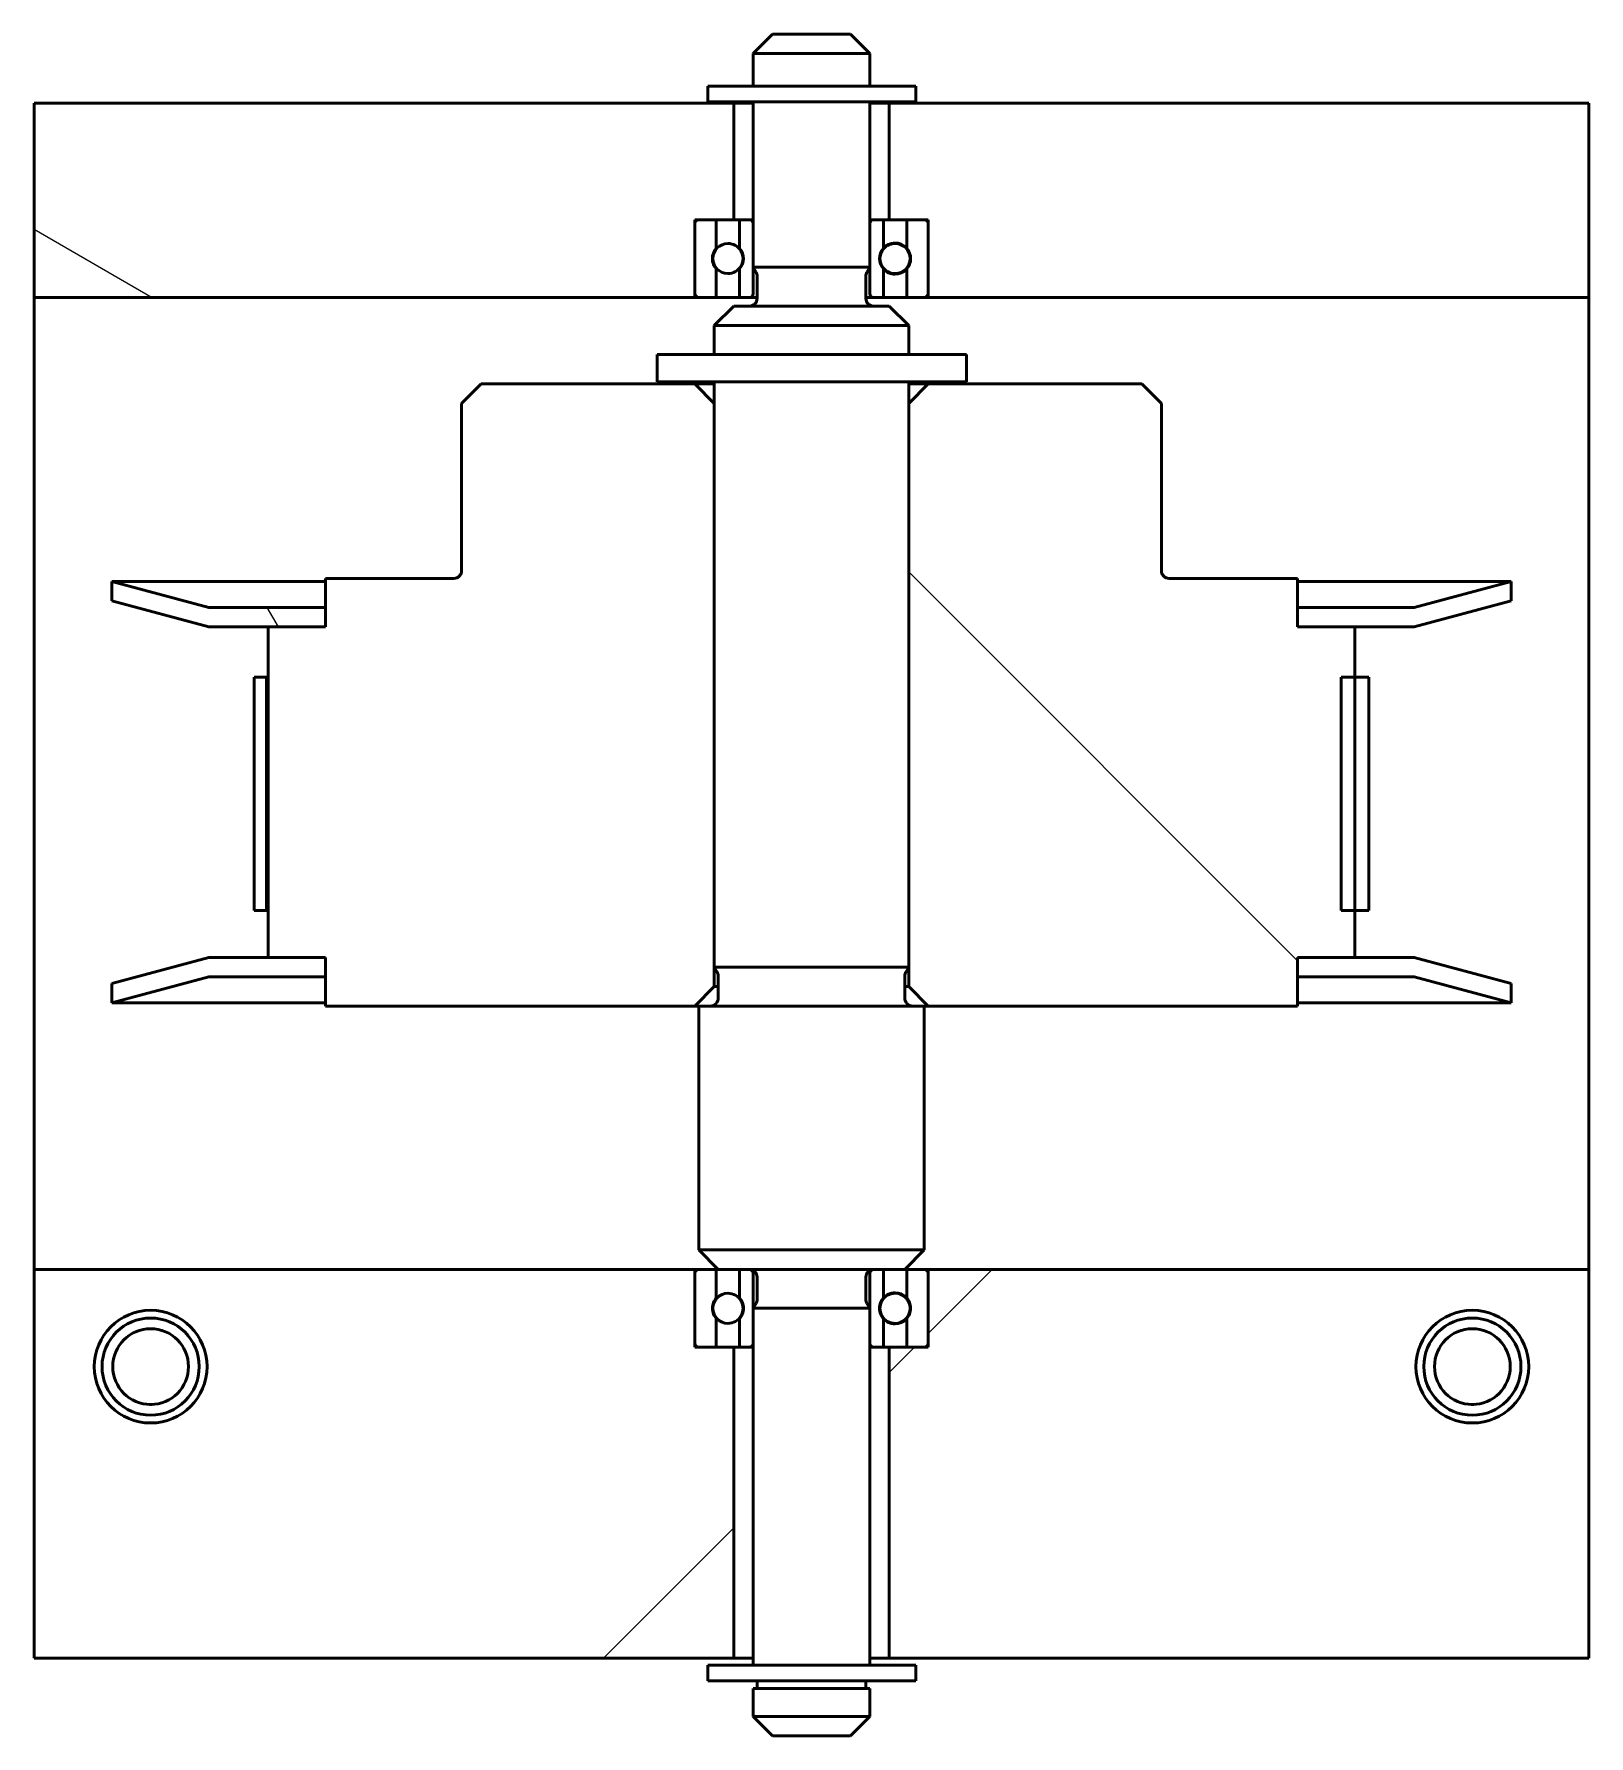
# Model space of a CAD drawing. Header units: millimetres. Extents: x 0 to 4620, y 0 to 3267.
# Drawn here: x 3054.44 to 3094.44, y 1585.35 to 1629.13 of the extents above; entities that cross this region are included whole.
import ezdxf

# ---------------------------------------------------------------- set-up
doc = ezdxf.new("R2010")
doc.units = ezdxf.units.MM
doc.header["$LTSCALE"] = 11
for name, color, linetype, lineweight in [('Kreskowanie (ISO)', 7, 'Continuous', 18), ('Widoczne (ISO)', 7, 'Continuous', 50), ('Widoczne wąskie (ISO)', 7, 'Continuous', 35)]:
    doc.layers.add(name, color=color, linetype=linetype, lineweight=lineweight)
pattern_1 = [(45, (0, 0), (-24.6957, 24.6957), [])]
pattern_2 = [(135.0002, (0, 0), (-24.6956, -24.6958), [])]
pattern_3 = [(60, (0, 0), (-30.24593, 17.4625), [])]
pattern_4 = [(120.0002, (0, 0), (-30.2459, -17.4626), [])]
pattern_5 = [(30, (0, 0), (-17.4625, 30.24593), [])]
pattern_6 = [(150.0002, (0, 0), (-17.46237, -30.246), [])]

msp = doc.modelspace()

# ---------------------------------------------------------------- hatches: boundary and pattern name
at = {"layer": 'Kreskowanie (ISO)'}
h = msp.add_hatch(dxfattribs=at)
h.set_pattern_fill('ANSI31', color=256, scale=279.4, angle=105.0002, style=0)
h.set_pattern_definition(pattern_6)
h.paths.add_polyline_path([(3071.444, 1622.35), (3071.444, 1622.45), (3071.444, 1624.25), (3071.444, 1624.35), (3071.544, 1624.35), (3071.994, 1624.35), (3072.444, 1624.35), (3072.444, 1627.35), (3054.444, 1627.35), (3054.444, 1622.35)])
h = msp.add_hatch(dxfattribs=at)
h.set_pattern_fill('ANSI31', color=256, scale=279.4, angle=105.0002, style=0)
h.set_pattern_definition(pattern_6)
h.paths.add_polyline_path([(3077.444, 1624.35), (3077.444, 1624.25), (3077.444, 1622.45), (3077.444, 1622.35), (3094.444, 1622.35), (3094.444, 1627.35), (3076.444, 1627.35), (3076.444, 1624.35), (3076.894, 1624.35), (3077.344, 1624.35)])
h = msp.add_hatch(dxfattribs=at)
h.set_pattern_fill('ANSI31', color=256, scale=279.4, angle=15, style=0)
h.set_pattern_definition(pattern_3)
edge = h.paths.add_edge_path()
edge.add_line((3071.994, 1622.35), (3071.994, 1623.085))
edge.add_ellipse((3072.294, 1623.35), major_axis=(-0.3, -0.265), ratio=1, start_angle=318.5904, end_angle=360, ccw=False)
edge.add_ellipse((3072.294, 1623.35), major_axis=(0, 0.4), ratio=1, start_angle=48.5904, end_angle=90, ccw=False)
edge.add_line((3071.994, 1623.615), (3071.994, 1624.35))
edge.add_line((3071.994, 1624.35), (3071.544, 1624.35))
edge.add_ellipse((3071.544, 1624.25), major_axis=(0, 0.1), ratio=1, start_angle=0, end_angle=90)
edge.add_line((3071.444, 1624.25), (3071.444, 1622.45))
edge.add_ellipse((3071.544, 1622.45), major_axis=(-0.1, 0), ratio=1, start_angle=0, end_angle=90)
edge.add_line((3071.544, 1622.35), (3071.994, 1622.35))
h = msp.add_hatch(dxfattribs=at)
h.set_pattern_fill('ANSI31', color=256, scale=279.4, angle=75.0002, style=0)
h.set_pattern_definition(pattern_4)
edge = h.paths.add_edge_path()
edge.add_ellipse((3072.844, 1622.45), major_axis=(0, -0.1), ratio=1, start_angle=0, end_angle=90)
edge.add_line((3072.944, 1622.45), (3072.944, 1624.25))
edge.add_ellipse((3072.844, 1624.25), major_axis=(0, 0.1), ratio=1, start_angle=270, end_angle=360)
edge.add_line((3072.844, 1624.35), (3072.594, 1624.35))
edge.add_line((3072.594, 1624.35), (3072.594, 1623.615))
edge.add_ellipse((3072.294, 1623.35), major_axis=(0.3, 0.265), ratio=1, start_angle=318.5904, end_angle=360, ccw=False)
edge.add_ellipse((3072.294, 1623.35), major_axis=(0, -0.4), ratio=1, start_angle=48.5904, end_angle=90, ccw=False)
edge.add_line((3072.594, 1623.085), (3072.594, 1622.35))
edge.add_line((3072.594, 1622.35), (3072.844, 1622.35))
h = msp.add_hatch(dxfattribs=at)
h.set_pattern_fill('ANSI31', color=256, scale=279.4, angle=75.0002, style=0)
h.set_pattern_definition(pattern_4)
edge = h.paths.add_edge_path()
edge.add_ellipse((3076.594, 1623.35), major_axis=(0, 0.4), ratio=1, start_angle=48.5904, end_angle=90)
edge.add_ellipse((3076.594, 1623.35), major_axis=(-0.3, -0.265), ratio=1, start_angle=318.5904, end_angle=360)
edge.add_line((3076.294, 1623.085), (3076.294, 1622.35))
edge.add_line((3076.294, 1622.35), (3076.044, 1622.35))
edge.add_ellipse((3076.044, 1622.45), major_axis=(-0.1, 0), ratio=1, start_angle=0, end_angle=90, ccw=False)
edge.add_line((3075.944, 1622.45), (3075.944, 1624.25))
edge.add_ellipse((3076.044, 1624.25), major_axis=(-0.1, 0), ratio=1, start_angle=270, end_angle=360, ccw=False)
edge.add_line((3076.044, 1624.35), (3076.294, 1624.35))
edge.add_line((3076.294, 1624.35), (3076.294, 1623.615))
h = msp.add_hatch(dxfattribs=at)
h.set_pattern_fill('ANSI31', color=256, scale=279.4, angle=15, style=0)
h.set_pattern_definition(pattern_3)
edge = h.paths.add_edge_path()
edge.add_line((3077.444, 1622.45), (3077.444, 1624.25))
edge.add_ellipse((3077.344, 1624.25), major_axis=(0.1, 0), ratio=1, start_angle=0, end_angle=90)
edge.add_line((3077.344, 1624.35), (3076.894, 1624.35))
edge.add_line((3076.894, 1624.35), (3076.894, 1623.615))
edge.add_ellipse((3076.594, 1623.35), major_axis=(0.265, -0.3), ratio=1, start_angle=48.5904, end_angle=90, ccw=False)
edge.add_ellipse((3076.594, 1623.35), major_axis=(0.4, 0), ratio=1, start_angle=318.5904, end_angle=360, ccw=False)
edge.add_line((3076.894, 1623.085), (3076.894, 1622.35))
edge.add_line((3076.894, 1622.35), (3077.344, 1622.35))
edge.add_ellipse((3077.344, 1622.45), major_axis=(0, -0.1), ratio=1, start_angle=0, end_angle=90)
h = msp.add_hatch(dxfattribs=at)
h.set_pattern_fill('ANSI31', color=256, scale=279.4, angle=-15, style=0)
h.set_pattern_definition(pattern_5)
edge = h.paths.add_edge_path()
edge.add_ellipse((3072.296, 1623.35), major_axis=(-0.387, -0.005), ratio=1, start_angle=270, end_angle=448.6257)
edge.add_ellipse((3072.296, 1623.35), major_axis=(0.387, -0.005), ratio=1, start_angle=270, end_angle=451.3743)
h = msp.add_hatch(dxfattribs=at)
h.set_pattern_fill('ANSI31', color=256, scale=279.4, angle=-15, style=0)
h.set_pattern_definition(pattern_5)
edge = h.paths.add_edge_path()
edge.add_ellipse((3076.592, 1623.35), major_axis=(0.387, 0.005), ratio=1, start_angle=270, end_angle=448.6257)
edge.add_ellipse((3076.592, 1623.35), major_axis=(-0.387, 0.005), ratio=1, start_angle=270, end_angle=451.3743)
h = msp.add_hatch(dxfattribs=at)
h.set_pattern_fill('ANSI31', color=256, scale=279.4, angle=90.0002, style=0)
h.set_pattern_definition(pattern_2)
edge = h.paths.add_edge_path()
edge.add_line((3061.944, 1604.125), (3071.444, 1604.125))
edge.add_line((3071.444, 1604.125), (3071.944, 1604.625))
edge.add_line((3071.944, 1604.625), (3071.944, 1619.625))
edge.add_line((3071.944, 1619.625), (3071.444, 1620.125))
edge.add_line((3071.444, 1620.125), (3065.944, 1620.125))
edge.add_line((3065.944, 1620.125), (3065.444, 1619.625))
edge.add_line((3065.444, 1619.625), (3065.444, 1615.325))
edge.add_spline(control_points=[(3065.444, 1615.325), (3065.444, 1615.3), (3065.438, 1615.271), (3065.419, 1615.226), (3065.403, 1615.201), (3065.368, 1615.166), (3065.343, 1615.15), (3065.298, 1615.131), (3065.269, 1615.125), (3065.244, 1615.125)], knot_values=[0.059239, 0.059239, 0.059239, 0.059239, 0.066643, 0.066643, 0.074048, 0.074048, 0.081453, 0.081453, 0.088858, 0.088858, 0.088858, 0.088858], degree=3, periodic=0)
edge.add_line((3065.244, 1615.125), (3061.944, 1615.125))
edge.add_line((3061.944, 1615.125), (3061.944, 1614.375))
edge.add_line((3061.944, 1614.375), (3061.944, 1613.875))
edge.add_line((3061.944, 1613.875), (3060.469, 1613.875))
edge.add_line((3060.469, 1613.875), (3060.469, 1605.375))
edge.add_line((3060.469, 1605.375), (3061.944, 1605.375))
edge.add_line((3061.944, 1605.375), (3061.944, 1604.875))
edge.add_line((3061.944, 1604.875), (3061.944, 1604.125))
h = msp.add_hatch(dxfattribs=at)
h.set_pattern_fill('ANSI31', color=256, scale=279.4, angle=90.0002, style=0)
h.set_pattern_definition(pattern_2)
edge = h.paths.add_edge_path()
edge.add_line((3077.444, 1604.125), (3086.944, 1604.125))
edge.add_line((3086.944, 1604.125), (3086.944, 1604.875))
edge.add_line((3086.944, 1604.875), (3086.944, 1605.375))
edge.add_line((3086.944, 1605.375), (3088.419, 1605.375))
edge.add_line((3088.419, 1605.375), (3088.419, 1613.875))
edge.add_line((3088.419, 1613.875), (3086.944, 1613.875))
edge.add_line((3086.944, 1613.875), (3086.944, 1614.375))
edge.add_line((3086.944, 1614.375), (3086.944, 1615.125))
edge.add_line((3086.944, 1615.125), (3083.644, 1615.125))
edge.add_spline(control_points=[(3083.644, 1615.125), (3083.619, 1615.125), (3083.59, 1615.131), (3083.545, 1615.15), (3083.52, 1615.166), (3083.485, 1615.201), (3083.469, 1615.226), (3083.45, 1615.271), (3083.444, 1615.3), (3083.444, 1615.325)], knot_values=[0.029619, 0.029619, 0.029619, 0.029619, 0.037024, 0.037024, 0.044429, 0.044429, 0.051834, 0.051834, 0.059239, 0.059239, 0.059239, 0.059239], degree=3, periodic=0)
edge.add_line((3083.444, 1615.325), (3083.444, 1619.625))
edge.add_line((3083.444, 1619.625), (3082.944, 1620.125))
edge.add_line((3082.944, 1620.125), (3077.444, 1620.125))
edge.add_line((3077.444, 1620.125), (3076.944, 1619.625))
edge.add_line((3076.944, 1619.625), (3076.944, 1604.625))
edge.add_line((3076.944, 1604.625), (3077.444, 1604.125))
h = msp.add_hatch(dxfattribs=at)
h.set_pattern_fill('ANSI31', color=256, scale=279.4, angle=75.0002, style=0)
h.set_pattern_definition(pattern_4)
h.paths.add_polyline_path([(3061.944, 1614.375), (3058.944, 1614.375), (3056.444, 1615.045), (3056.444, 1614.545), (3058.944, 1613.875), (3060.469, 1613.875), (3061.944, 1613.875)])
h = msp.add_hatch(dxfattribs=at)
h.set_pattern_fill('ANSI31', color=256, scale=279.4, angle=75.0002, style=0)
h.set_pattern_definition(pattern_4)
h.paths.add_polyline_path([(3089.944, 1614.375), (3086.944, 1614.375), (3086.944, 1613.875), (3088.419, 1613.875), (3089.944, 1613.875), (3092.444, 1614.545), (3092.444, 1615.045)])
h = msp.add_hatch(dxfattribs=at)
h.set_pattern_fill('ANSI31', color=256, scale=279.4, angle=-15, style=0)
h.set_pattern_definition(pattern_5)
h.paths.add_polyline_path([(3060.11, 1612.584), (3060.11, 1606.584), (3060.424, 1606.584), (3060.424, 1612.584)])
h = msp.add_hatch(dxfattribs=at)
h.set_pattern_fill('ANSI31', color=256, scale=279.4, angle=-15, style=0)
h.set_pattern_definition(pattern_5)
h.paths.add_polyline_path([(3088.069, 1612.584), (3088.069, 1606.584), (3088.418, 1606.584), (3088.418, 1612.584)])
h = msp.add_hatch(dxfattribs=at)
h.set_pattern_fill('ANSI31', color=256, scale=279.4, angle=-15, style=0)
h.set_pattern_definition(pattern_5)
h.paths.add_polyline_path([(3088.42, 1612.584), (3088.42, 1606.584), (3088.778, 1606.584), (3088.778, 1612.584)])
h = msp.add_hatch(dxfattribs=at)
h.set_pattern_fill('ANSI31', color=256, scale=279.4, angle=15, style=0)
h.set_pattern_definition(pattern_3)
h.paths.add_polyline_path([(3058.944, 1604.875), (3061.944, 1604.875), (3061.944, 1605.375), (3060.469, 1605.375), (3058.944, 1605.375), (3056.444, 1604.705), (3056.444, 1604.205)])
h = msp.add_hatch(dxfattribs=at)
h.set_pattern_fill('ANSI31', color=256, scale=279.4, angle=15, style=0)
h.set_pattern_definition(pattern_3)
h.paths.add_polyline_path([(3086.944, 1604.875), (3089.944, 1604.875), (3092.444, 1604.205), (3092.444, 1604.705), (3089.944, 1605.375), (3088.419, 1605.375), (3086.944, 1605.375)])
h = msp.add_hatch(dxfattribs=at)
h.set_pattern_fill('ANSI31', color=256, scale=279.4, style=0)
h.set_pattern_definition(pattern_1)
h.paths.add_polyline_path([(3054.444, 1587.35), (3072.444, 1587.35), (3072.444, 1595.35), (3071.994, 1595.35), (3071.544, 1595.35), (3071.444, 1595.35), (3071.444, 1595.45), (3071.444, 1597.25), (3071.444, 1597.35), (3054.444, 1597.35)])
edge = h.paths.add_edge_path(flags=0)
edge.add_ellipse((3057.444, 1594.85), major_axis=(0, 1.45), ratio=1, start_angle=0, end_angle=360)
h = msp.add_hatch(dxfattribs=at)
h.set_pattern_fill('ANSI31', color=256, scale=279.4, angle=105.0002, style=0)
h.set_pattern_definition(pattern_6)
edge = h.paths.add_edge_path()
edge.add_line((3071.994, 1595.35), (3071.994, 1596.085))
edge.add_spline(control_points=[(3071.994, 1596.085), (3071.965, 1596.118), (3071.94, 1596.159), (3071.906, 1596.243), (3071.894, 1596.301), (3071.894, 1596.35)], knot_values=[-0.027177, -0.027177, -0.027177, -0.027177, -0.01481, -0.01481, 0, 0, 0, 0], degree=3, periodic=0)
edge.add_spline(control_points=[(3071.894, 1596.35), (3071.894, 1596.399), (3071.906, 1596.457), (3071.94, 1596.541), (3071.965, 1596.582), (3071.994, 1596.615)], knot_values=[0, 0, 0, 0, 0.01481, 0.01481, 0.027177, 0.027177, 0.027177, 0.027177], degree=3, periodic=0)
edge.add_line((3071.994, 1596.615), (3071.994, 1597.35))
edge.add_line((3071.994, 1597.35), (3071.544, 1597.35))
edge.add_spline(control_points=[(3071.544, 1597.35), (3071.532, 1597.35), (3071.517, 1597.347), (3071.494, 1597.338), (3071.482, 1597.329), (3071.465, 1597.312), (3071.456, 1597.3), (3071.447, 1597.277), (3071.444, 1597.262), (3071.444, 1597.25)], knot_values=[-0.01481, -0.01481, -0.01481, -0.01481, -0.011107, -0.011107, -0.007405, -0.007405, -0.003702, -0.003702, 0, 0, 0, 0], degree=3, periodic=0)
edge.add_line((3071.444, 1597.25), (3071.444, 1595.45))
edge.add_spline(control_points=[(3071.444, 1595.45), (3071.444, 1595.438), (3071.447, 1595.423), (3071.456, 1595.4), (3071.465, 1595.388), (3071.482, 1595.371), (3071.494, 1595.362), (3071.517, 1595.353), (3071.532, 1595.35), (3071.544, 1595.35)], knot_values=[0, 0, 0, 0, 0.003702, 0.003702, 0.007405, 0.007405, 0.011107, 0.011107, 0.01481, 0.01481, 0.01481, 0.01481], degree=3, periodic=0)
edge.add_line((3071.544, 1595.35), (3071.994, 1595.35))
h = msp.add_hatch(dxfattribs=at)
h.set_pattern_fill('ANSI31', color=256, scale=279.4, style=0)
h.set_pattern_definition(pattern_1)
edge = h.paths.add_edge_path()
edge.add_spline(control_points=[(3072.844, 1595.35), (3072.856, 1595.35), (3072.871, 1595.353), (3072.894, 1595.362), (3072.906, 1595.371), (3072.923, 1595.388), (3072.932, 1595.4), (3072.941, 1595.423), (3072.944, 1595.438), (3072.944, 1595.45)], knot_values=[0.01481, 0.01481, 0.01481, 0.01481, 0.018512, 0.018512, 0.022214, 0.022214, 0.025917, 0.025917, 0.029619, 0.029619, 0.029619, 0.029619], degree=3, periodic=0)
edge.add_line((3072.944, 1595.45), (3072.944, 1597.25))
edge.add_spline(control_points=[(3072.944, 1597.25), (3072.944, 1597.262), (3072.941, 1597.277), (3072.932, 1597.3), (3072.923, 1597.312), (3072.906, 1597.329), (3072.894, 1597.338), (3072.871, 1597.347), (3072.856, 1597.35), (3072.844, 1597.35)], knot_values=[0.029619, 0.029619, 0.029619, 0.029619, 0.033322, 0.033322, 0.037024, 0.037024, 0.040726, 0.040726, 0.044429, 0.044429, 0.044429, 0.044429], degree=3, periodic=0)
edge.add_line((3072.844, 1597.35), (3072.594, 1597.35))
edge.add_line((3072.594, 1597.35), (3072.594, 1596.615))
edge.add_spline(control_points=[(3072.594, 1596.615), (3072.623, 1596.582), (3072.648, 1596.541), (3072.682, 1596.457), (3072.694, 1596.399), (3072.694, 1596.35)], knot_values=[0.0913, 0.0913, 0.0913, 0.0913, 0.103667, 0.103667, 0.118477, 0.118477, 0.118477, 0.118477], degree=3, periodic=0)
edge.add_spline(control_points=[(3072.694, 1596.35), (3072.694, 1596.301), (3072.682, 1596.243), (3072.648, 1596.159), (3072.623, 1596.118), (3072.594, 1596.085)], knot_values=[0.118477, 0.118477, 0.118477, 0.118477, 0.133287, 0.133287, 0.145654, 0.145654, 0.145654, 0.145654], degree=3, periodic=0)
edge.add_line((3072.594, 1596.085), (3072.594, 1595.35))
edge.add_line((3072.594, 1595.35), (3072.844, 1595.35))
h = msp.add_hatch(dxfattribs=at)
h.set_pattern_fill('ANSI31', color=256, scale=279.4, style=0)
h.set_pattern_definition(pattern_1)
edge = h.paths.add_edge_path()
edge.add_spline(control_points=[(3076.194, 1596.35), (3076.194, 1596.399), (3076.206, 1596.457), (3076.24, 1596.541), (3076.265, 1596.582), (3076.294, 1596.615)], knot_values=[0.118477, 0.118477, 0.118477, 0.118477, 0.133287, 0.133287, 0.145654, 0.145654, 0.145654, 0.145654], degree=3, periodic=0)
edge.add_line((3076.294, 1596.615), (3076.294, 1597.35))
edge.add_line((3076.294, 1597.35), (3076.044, 1597.35))
edge.add_spline(control_points=[(3076.044, 1597.35), (3076.032, 1597.35), (3076.017, 1597.347), (3075.994, 1597.338), (3075.982, 1597.329), (3075.965, 1597.312), (3075.956, 1597.3), (3075.947, 1597.277), (3075.944, 1597.262), (3075.944, 1597.25)], knot_values=[0.01481, 0.01481, 0.01481, 0.01481, 0.018512, 0.018512, 0.022214, 0.022214, 0.025917, 0.025917, 0.029619, 0.029619, 0.029619, 0.029619], degree=3, periodic=0)
edge.add_line((3075.944, 1597.25), (3075.944, 1595.45))
edge.add_spline(control_points=[(3075.944, 1595.45), (3075.944, 1595.438), (3075.947, 1595.423), (3075.956, 1595.4), (3075.965, 1595.388), (3075.982, 1595.371), (3075.994, 1595.362), (3076.017, 1595.353), (3076.032, 1595.35), (3076.044, 1595.35)], knot_values=[0.029619, 0.029619, 0.029619, 0.029619, 0.033322, 0.033322, 0.037024, 0.037024, 0.040726, 0.040726, 0.044429, 0.044429, 0.044429, 0.044429], degree=3, periodic=0)
edge.add_line((3076.044, 1595.35), (3076.294, 1595.35))
edge.add_line((3076.294, 1595.35), (3076.294, 1596.085))
edge.add_spline(control_points=[(3076.294, 1596.085), (3076.265, 1596.118), (3076.24, 1596.159), (3076.206, 1596.243), (3076.194, 1596.301), (3076.194, 1596.35)], knot_values=[0.0913, 0.0913, 0.0913, 0.0913, 0.103667, 0.103667, 0.118477, 0.118477, 0.118477, 0.118477], degree=3, periodic=0)
h = msp.add_hatch(dxfattribs=at)
h.set_pattern_fill('ANSI31', color=256, scale=279.4, style=0)
h.set_pattern_definition(pattern_1)
h.paths.add_polyline_path([(3076.444, 1587.35), (3094.444, 1587.35), (3094.444, 1597.35), (3077.444, 1597.35), (3077.444, 1597.25), (3077.444, 1595.45), (3077.444, 1595.35), (3077.344, 1595.35), (3076.894, 1595.35), (3076.444, 1595.35)])
edge = h.paths.add_edge_path(flags=0)
edge.add_ellipse((3091.444, 1594.85), major_axis=(0, 1.45), ratio=1, start_angle=0, end_angle=360)
h = msp.add_hatch(dxfattribs=at)
h.set_pattern_fill('ANSI31', color=256, scale=279.4, angle=105.0002, style=0)
h.set_pattern_definition(pattern_6)
edge = h.paths.add_edge_path()
edge.add_line((3077.444, 1595.45), (3077.444, 1597.25))
edge.add_spline(control_points=[(3077.444, 1597.25), (3077.444, 1597.262), (3077.441, 1597.277), (3077.432, 1597.3), (3077.423, 1597.312), (3077.406, 1597.329), (3077.394, 1597.338), (3077.371, 1597.347), (3077.356, 1597.35), (3077.344, 1597.35)], knot_values=[0, 0, 0, 0, 0.003702, 0.003702, 0.007405, 0.007405, 0.011107, 0.011107, 0.01481, 0.01481, 0.01481, 0.01481], degree=3, periodic=0)
edge.add_line((3077.344, 1597.35), (3076.894, 1597.35))
edge.add_line((3076.894, 1597.35), (3076.894, 1596.615))
edge.add_spline(control_points=[(3076.894, 1596.615), (3076.923, 1596.582), (3076.948, 1596.541), (3076.982, 1596.457), (3076.994, 1596.399), (3076.994, 1596.35)], knot_values=[-0.027177, -0.027177, -0.027177, -0.027177, -0.01481, -0.01481, 0, 0, 0, 0], degree=3, periodic=0)
edge.add_spline(control_points=[(3076.994, 1596.35), (3076.994, 1596.301), (3076.982, 1596.243), (3076.948, 1596.159), (3076.923, 1596.118), (3076.894, 1596.085)], knot_values=[0, 0, 0, 0, 0.01481, 0.01481, 0.027177, 0.027177, 0.027177, 0.027177], degree=3, periodic=0)
edge.add_line((3076.894, 1596.085), (3076.894, 1595.35))
edge.add_line((3076.894, 1595.35), (3077.344, 1595.35))
edge.add_spline(control_points=[(3077.344, 1595.35), (3077.356, 1595.35), (3077.371, 1595.353), (3077.394, 1595.362), (3077.406, 1595.371), (3077.423, 1595.388), (3077.432, 1595.4), (3077.441, 1595.423), (3077.444, 1595.438), (3077.444, 1595.45)], knot_values=[-0.01481, -0.01481, -0.01481, -0.01481, -0.011107, -0.011107, -0.007405, -0.007405, -0.003702, -0.003702, 0, 0, 0, 0], degree=3, periodic=0)
h = msp.add_hatch(dxfattribs=at)
h.set_pattern_fill('ANSI31', color=256, scale=279.4, angle=90.0002, style=0)
h.set_pattern_definition(pattern_2)
edge = h.paths.add_edge_path()
edge.add_ellipse((3072.296, 1596.35), major_axis=(-0.005, 0.387), ratio=1, start_angle=0, end_angle=178.5914)
edge.add_ellipse((3072.296, 1596.35), major_axis=(0.387, -0.005), ratio=1, start_angle=270, end_angle=451.4086)
h = msp.add_hatch(dxfattribs=at)
h.set_pattern_fill('ANSI31', color=256, scale=279.4, angle=90.0002, style=0)
h.set_pattern_definition(pattern_2)
edge = h.paths.add_edge_path()
edge.add_ellipse((3076.592, 1596.35), major_axis=(0.387, 0.005), ratio=1, start_angle=270, end_angle=448.5888)
edge.add_ellipse((3076.592, 1596.35), major_axis=(-0.387, 0.005), ratio=1, start_angle=270, end_angle=451.4112)

# ---------------------------------------------------------------- linework, layer by layer
at = {"layer": 'Widoczne (ISO)'}
for p, q in [((3073.444, 1629.125), (3072.944, 1628.625)), ((3073.444, 1629.125), (3075.444, 1629.125)), ((3075.444, 1629.125), (3075.944, 1628.625)), ((3075.944, 1628.625), (3072.944, 1628.625)), ((3072.944, 1628.625), (3072.944, 1627.782)), ((3075.944, 1628.625), (3075.944, 1627.782)), ((3071.775, 1627.782), (3077.125, 1627.782)), ((3071.775, 1627.382), (3071.775, 1627.782)), ((3077.125, 1627.382), (3077.125, 1627.782)), ((3072.444, 1627.35), (3054.444, 1627.35)), ((3054.444, 1627.35), (3054.444, 1622.35)), ((3077.125, 1627.382), (3071.775, 1627.382)), ((3072.444, 1624.35), (3072.444, 1627.35)), ((3072.444, 1627.35), (3072.944, 1627.35)), ((3072.944, 1627.382), (3072.944, 1623.125)), ((3075.944, 1627.382), (3075.944, 1623.125)), ((3075.944, 1627.35), (3076.444, 1627.35)), ((3094.444, 1627.35), (3076.444, 1627.35)), ((3076.444, 1627.35), (3076.444, 1624.35)), ((3094.444, 1622.35), (3094.444, 1627.35)), ((3071.444, 1622.35), (3071.444, 1624.35)), ((3071.444, 1624.35), (3072.444, 1624.35)), ((3071.444, 1624.25), (3071.444, 1622.45)), ((3071.994, 1624.35), (3071.544, 1624.35)), ((3071.994, 1623.615), (3071.994, 1624.35)), ((3072.444, 1624.35), (3072.594, 1624.35)), ((3072.844, 1624.35), (3072.594, 1624.35)), ((3072.594, 1624.35), (3072.594, 1623.615)), ((3072.944, 1624.35), (3072.844, 1624.35)), ((3072.944, 1622.45), (3072.944, 1624.25)), ((3076.044, 1624.35), (3075.944, 1624.35)), ((3075.944, 1624.25), (3075.944, 1622.45)), ((3076.294, 1624.35), (3076.044, 1624.35)), ((3076.294, 1623.615), (3076.294, 1624.35)), ((3076.294, 1624.35), (3076.444, 1624.35)), ((3076.444, 1624.35), (3077.444, 1624.35)), ((3077.344, 1624.35), (3076.894, 1624.35)), ((3076.894, 1624.35), (3076.894, 1623.615)), ((3077.444, 1624.35), (3077.444, 1622.35)), ((3077.444, 1622.45), (3077.444, 1624.25)), ((3072.013, 1623.615), (3071.994, 1623.615)), ((3076.894, 1623.615), (3076.892, 1623.615)), ((3071.994, 1622.35), (3071.994, 1623.085)), ((3072.013, 1623.085), (3071.994, 1623.085)), ((3072.594, 1623.085), (3072.594, 1622.35)), ((3075.944, 1623.125), (3072.944, 1623.125)), ((3073.017, 1622.998), (3072.944, 1623.125)), ((3073.044, 1622.898), (3073.044, 1622.325)), ((3075.844, 1622.898), (3075.844, 1622.325)), ((3075.871, 1622.998), (3075.944, 1623.125)), ((3076.294, 1622.35), (3076.294, 1623.085)), ((3076.894, 1623.085), (3076.892, 1623.085)), ((3076.894, 1623.085), (3076.894, 1622.35)), ((3054.444, 1622.35), (3071.444, 1622.35)), ((3054.444, 1622.35), (3054.444, 1597.35)), ((3071.544, 1622.35), (3071.444, 1622.35)), ((3071.544, 1622.35), (3071.994, 1622.35)), ((3072.594, 1622.35), (3071.994, 1622.35)), ((3072.594, 1622.35), (3072.844, 1622.35)), ((3073.044, 1622.35), (3072.844, 1622.35)), ((3076.044, 1622.35), (3075.844, 1622.35)), ((3076.044, 1622.35), (3076.294, 1622.35)), ((3076.891, 1622.35), (3076.294, 1622.35)), ((3076.894, 1622.35), (3076.891, 1622.35)), ((3076.894, 1622.35), (3077.344, 1622.35)), ((3077.444, 1622.35), (3077.344, 1622.35)), ((3077.444, 1622.35), (3094.444, 1622.35)), ((3094.444, 1597.35), (3094.444, 1622.35)), ((3072.444, 1622.125), (3071.944, 1621.625)), ((3072.444, 1622.125), (3076.444, 1622.125)), ((3076.444, 1622.125), (3076.944, 1621.625)), ((3076.944, 1621.625), (3071.944, 1621.625)), ((3071.944, 1621.625), (3071.944, 1620.883)), ((3076.944, 1621.625), (3076.944, 1620.883)), ((3070.478, 1620.883), (3078.428, 1620.883)), ((3070.478, 1620.183), (3070.478, 1620.883)), ((3078.428, 1620.183), (3078.428, 1620.883)), ((3065.944, 1620.125), (3065.444, 1619.625)), ((3065.944, 1620.125), (3065.444, 1619.625)), ((3071.444, 1620.125), (3065.944, 1620.125)), ((3078.428, 1620.183), (3070.478, 1620.183)), ((3071.944, 1619.625), (3071.444, 1620.125)), ((3071.944, 1620.125), (3071.444, 1620.125)), ((3071.944, 1620.183), (3071.944, 1605.125)), ((3076.944, 1620.183), (3076.944, 1605.125)), ((3077.444, 1620.125), (3076.944, 1619.625)), ((3077.444, 1620.125), (3076.944, 1620.125)), ((3082.944, 1620.125), (3077.444, 1620.125)), ((3083.444, 1619.625), (3082.944, 1620.125)), ((3082.944, 1620.125), (3083.444, 1619.625)), ((3065.444, 1619.625), (3065.444, 1615.325)), ((3065.444, 1615.325), (3065.444, 1619.625)), ((3071.944, 1604.625), (3071.944, 1619.625)), ((3076.944, 1619.625), (3076.944, 1604.625)), ((3083.444, 1615.325), (3083.444, 1619.625)), ((3083.444, 1615.325), (3083.444, 1619.625)), ((3058.944, 1614.375), (3056.444, 1615.045)), ((3056.444, 1615.045), (3056.444, 1614.545)), ((3056.444, 1615.045), (3061.944, 1615.045)), ((3056.444, 1615.045), (3056.444, 1614.545)), ((3065.244, 1615.125), (3061.944, 1615.125)), ((3061.944, 1615.125), (3061.944, 1613.875)), ((3061.944, 1614.375), (3061.944, 1615.125)), ((3086.944, 1615.125), (3083.644, 1615.125)), ((3086.944, 1613.875), (3086.944, 1615.125)), ((3086.944, 1614.375), (3086.944, 1615.125)), ((3086.944, 1615.045), (3092.444, 1615.045)), ((3092.444, 1615.045), (3089.944, 1614.375)), ((3092.444, 1614.545), (3092.444, 1615.045)), ((3092.444, 1615.045), (3092.444, 1614.545)), ((3056.444, 1614.545), (3058.944, 1613.875)), ((3058.944, 1613.875), (3056.444, 1614.545)), ((3089.944, 1613.875), (3092.444, 1614.545)), ((3089.944, 1613.875), (3092.444, 1614.545)), ((3061.944, 1614.375), (3058.944, 1614.375)), ((3061.944, 1613.875), (3061.944, 1614.375)), ((3089.944, 1614.375), (3086.944, 1614.375)), ((3086.944, 1614.375), (3086.944, 1613.875)), ((3058.944, 1613.875), (3061.944, 1613.875)), ((3061.944, 1613.875), (3060.469, 1613.875)), ((3060.469, 1613.875), (3060.469, 1605.375)), ((3060.469, 1605.375), (3060.469, 1613.875)), ((3088.419, 1613.875), (3086.944, 1613.875)), ((3086.944, 1613.875), (3089.944, 1613.875)), ((3088.419, 1605.375), (3088.419, 1613.875)), ((3088.419, 1605.375), (3088.419, 1613.875)), ((3060.11, 1612.584), (3060.11, 1606.584)), ((3060.424, 1612.584), (3060.11, 1612.584)), ((3060.424, 1606.584), (3060.424, 1612.584)), ((3060.424, 1612.584), (3060.428, 1612.584)), ((3060.428, 1612.584), (3060.469, 1612.584)), ((3060.428, 1612.584), (3060.428, 1606.584)), ((3088.069, 1612.584), (3088.069, 1606.584)), ((3088.418, 1612.584), (3088.069, 1612.584)), ((3088.418, 1606.584), (3088.418, 1612.584)), ((3088.419, 1612.584), (3088.42, 1612.584)), ((3088.42, 1612.584), (3088.42, 1606.584)), ((3088.778, 1612.584), (3088.42, 1612.584)), ((3088.778, 1606.584), (3088.778, 1612.584)), ((3088.778, 1606.584), (3088.778, 1612.584)), ((3060.11, 1606.584), (3060.424, 1606.584)), ((3060.428, 1606.584), (3060.424, 1606.584)), ((3060.469, 1606.584), (3060.428, 1606.584)), ((3088.069, 1606.584), (3088.418, 1606.584)), ((3088.42, 1606.584), (3088.419, 1606.584)), ((3088.42, 1606.584), (3088.778, 1606.584)), ((3058.944, 1605.375), (3056.444, 1604.705)), ((3058.944, 1605.375), (3056.444, 1604.705)), ((3061.944, 1605.375), (3058.944, 1605.375)), ((3060.469, 1605.375), (3061.944, 1605.375)), ((3061.944, 1605.375), (3061.944, 1604.125)), ((3061.944, 1604.875), (3061.944, 1605.375)), ((3086.944, 1604.125), (3086.944, 1605.375)), ((3086.944, 1605.375), (3088.419, 1605.375)), ((3089.944, 1605.375), (3086.944, 1605.375)), ((3086.944, 1605.375), (3086.944, 1604.875)), ((3092.444, 1604.705), (3089.944, 1605.375)), ((3089.944, 1605.375), (3092.444, 1604.705)), ((3056.444, 1604.205), (3058.944, 1604.875)), ((3058.944, 1604.875), (3061.944, 1604.875)), ((3061.944, 1604.125), (3061.944, 1604.875)), ((3076.944, 1605.125), (3071.944, 1605.125)), ((3072.017, 1604.998), (3071.944, 1605.125)), ((3072.044, 1604.898), (3072.044, 1604.325)), ((3076.844, 1604.898), (3076.844, 1604.325)), ((3076.871, 1604.998), (3076.944, 1605.125)), ((3086.944, 1604.125), (3086.944, 1604.875)), ((3086.944, 1604.875), (3089.944, 1604.875)), ((3089.944, 1604.875), (3092.444, 1604.205)), ((3056.444, 1604.705), (3056.444, 1604.205)), ((3056.444, 1604.205), (3056.444, 1604.705)), ((3071.444, 1604.125), (3071.944, 1604.625)), ((3072.044, 1604.625), (3071.944, 1604.625)), ((3076.944, 1604.625), (3076.844, 1604.625)), ((3076.944, 1604.625), (3077.444, 1604.125)), ((3092.444, 1604.205), (3092.444, 1604.705)), ((3092.444, 1604.205), (3092.444, 1604.705)), ((3061.944, 1604.205), (3056.444, 1604.205)), ((3061.944, 1604.125), (3071.444, 1604.125)), ((3071.544, 1604.125), (3071.444, 1604.125)), ((3071.544, 1604.125), (3077.344, 1604.125)), ((3071.544, 1604.125), (3071.544, 1597.85)), ((3077.444, 1604.125), (3077.344, 1604.125)), ((3077.344, 1604.125), (3077.344, 1597.85)), ((3077.444, 1604.125), (3086.944, 1604.125)), ((3092.444, 1604.205), (3086.944, 1604.205)), ((3071.544, 1597.85), (3077.344, 1597.85)), ((3072.044, 1597.35), (3071.544, 1597.85)), ((3076.844, 1597.35), (3077.344, 1597.85)), ((3071.444, 1597.35), (3054.444, 1597.35)), ((3054.444, 1597.35), (3054.444, 1587.35)), ((3071.444, 1595.35), (3071.444, 1597.35)), ((3071.444, 1597.35), (3071.544, 1597.35)), ((3071.994, 1597.35), (3071.544, 1597.35)), ((3071.994, 1596.615), (3071.994, 1597.35)), ((3072.044, 1597.35), (3071.994, 1597.35)), ((3072.594, 1597.35), (3072.044, 1597.35)), ((3072.594, 1597.35), (3072.594, 1596.615)), ((3072.594, 1597.35), (3072.594, 1596.615)), ((3076.844, 1597.35), (3072.594, 1597.35)), ((3076.294, 1596.615), (3076.294, 1597.35)), ((3076.294, 1597.35), (3076.294, 1596.615)), ((3076.891, 1597.35), (3076.844, 1597.35)), ((3076.894, 1597.35), (3076.891, 1597.35)), ((3077.344, 1597.35), (3076.894, 1597.35)), ((3076.894, 1597.35), (3076.894, 1596.615)), ((3077.344, 1597.35), (3077.444, 1597.35)), ((3094.444, 1597.35), (3077.444, 1597.35)), ((3077.444, 1597.35), (3077.444, 1595.35)), ((3094.444, 1587.35), (3094.444, 1597.35)), ((3071.444, 1597.25), (3071.444, 1595.45)), ((3072.944, 1595.45), (3072.944, 1597.25)), ((3073.044, 1597.15), (3073.044, 1596.577)), ((3075.844, 1597.15), (3075.844, 1596.577)), ((3075.944, 1597.25), (3075.944, 1595.45)), ((3077.444, 1595.45), (3077.444, 1597.25)), ((3072.014, 1596.615), (3071.994, 1596.615)), ((3073.017, 1596.477), (3072.944, 1596.35)), ((3075.871, 1596.477), (3075.944, 1596.35)), ((3076.894, 1596.615), (3076.892, 1596.615)), ((3071.994, 1595.35), (3071.994, 1596.085)), ((3072.014, 1596.085), (3071.994, 1596.085)), ((3072.594, 1596.085), (3072.594, 1595.35)), ((3072.594, 1596.085), (3072.594, 1595.35)), ((3072.944, 1596.35), (3075.944, 1596.35)), ((3072.944, 1596.35), (3072.944, 1587.169)), ((3075.944, 1596.35), (3075.944, 1587.169)), ((3076.294, 1595.35), (3076.294, 1596.085)), ((3076.294, 1596.085), (3076.294, 1595.35)), ((3076.894, 1596.085), (3076.892, 1596.085)), ((3076.894, 1596.085), (3076.894, 1595.35)), ((3072.444, 1595.35), (3071.444, 1595.35)), ((3071.544, 1595.35), (3071.994, 1595.35)), ((3072.444, 1587.35), (3072.444, 1595.35)), ((3072.594, 1595.35), (3072.444, 1595.35)), ((3072.594, 1595.35), (3072.844, 1595.35)), ((3072.944, 1595.35), (3072.844, 1595.35)), ((3076.044, 1595.35), (3075.944, 1595.35)), ((3076.044, 1595.35), (3076.294, 1595.35)), ((3076.444, 1595.35), (3076.294, 1595.35)), ((3077.444, 1595.35), (3076.444, 1595.35)), ((3076.444, 1595.35), (3076.444, 1587.35)), ((3076.894, 1595.35), (3077.344, 1595.35)), ((3054.444, 1587.35), (3072.444, 1587.35)), ((3072.944, 1587.35), (3072.444, 1587.35)), ((3076.444, 1587.35), (3075.944, 1587.35)), ((3076.444, 1587.35), (3094.444, 1587.35)), ((3071.775, 1587.169), (3077.125, 1587.169)), ((3071.775, 1587.169), (3071.775, 1586.769)), ((3077.125, 1587.169), (3077.125, 1586.769)), ((3077.125, 1586.769), (3071.775, 1586.769)), ((3072.944, 1586.569), (3075.944, 1586.569)), ((3072.944, 1586.569), (3072.944, 1585.85)), ((3073.044, 1586.769), (3073.044, 1586.569)), ((3075.844, 1586.769), (3075.844, 1586.569)), ((3075.944, 1586.569), (3075.944, 1585.85)), ((3072.944, 1585.85), (3075.944, 1585.85)), ((3073.444, 1585.35), (3072.944, 1585.85)), ((3075.444, 1585.35), (3075.944, 1585.85)), ((3075.444, 1585.35), (3073.444, 1585.35))]:
    msp.add_line(p, q, dxfattribs=at)
for centre, radius in [((3057.444, 1594.85), 1.45), ((3057.444, 1594.85), 1.25), ((3091.444, 1594.85), 1.45), ((3091.444, 1594.85), 1.25), ((3057.444, 1594.85), 0.974), ((3091.444, 1594.85), 0.974)]:
    msp.add_circle(centre, radius, dxfattribs=at)
for centre, radius, start, end in [((3071.544, 1624.25), 0.1, 90, 180), ((3072.844, 1624.25), 0.1, 0, 90), ((3076.044, 1624.25), 0.1, 90, 180), ((3077.344, 1624.25), 0.1, 0, 90), ((3072.296, 1623.35), 0.387, 90.6871, 269.3129), ((3072.296, 1623.35), 0.387, 269.3129, 90.6871), ((3072.855, 1623.35), 0.4, 130.6804, 136.0833), ((3076.592, 1623.35), 0.387, 89.3129, 270.6871), ((3076.592, 1623.35), 0.4, 90, 138.0902), ((3076.592, 1623.35), 0.4, 270, 90), ((3076.592, 1623.35), 0.387, 270.6871, 89.3129), ((3072.294, 1623.35), 0.4, 138.5904, 180), ((3072.294, 1623.35), 0.4, 180, 221.4096), ((3072.294, 1623.35), 0.4, 0, 41.4096), ((3072.294, 1623.35), 0.4, 318.5904, 0), ((3076.594, 1623.35), 0.4, 138.5904, 180), ((3076.594, 1623.35), 0.4, 180, 221.4096), ((3076.594, 1623.35), 0.4, 0, 41.4096), ((3076.594, 1623.35), 0.4, 318.5904, 0), ((3072.855, 1623.35), 0.4, 223.9167, 229.3196), ((3072.844, 1622.898), 0.2, 0, 30), ((3076.044, 1622.898), 0.2, 150, 180), ((3076.592, 1623.35), 0.4, 221.9098, 270), ((3071.544, 1622.45), 0.1, 180, 270), ((3072.844, 1622.45), 0.1, 270, 0), ((3072.844, 1622.325), 0.2, 270, 0), ((3076.044, 1622.325), 0.2, 180, 270), ((3076.044, 1622.45), 0.1, 180, 270), ((3077.344, 1622.45), 0.1, 270, 0), ((3065.244, 1615.325), 0.2, 270, 0), ((3083.644, 1615.325), 0.2, 180, 270), ((3071.844, 1604.898), 0.2, 0, 30), ((3077.044, 1604.898), 0.2, 150, 180), ((3071.844, 1604.325), 0.2, 270, 0), ((3077.044, 1604.325), 0.2, 180, 270), ((3071.544, 1597.25), 0.1, 90, 180), ((3072.844, 1597.15), 0.2, 0, 90), ((3076.044, 1597.15), 0.2, 90, 180), ((3077.344, 1597.25), 0.1, 0, 90), ((3072.296, 1596.35), 0.387, 90.7043, 269.2957), ((3072.296, 1596.35), 0.387, 269.2957, 90.7043), ((3072.854, 1596.35), 0.4, 130.5224, 136.0368), ((3072.294, 1596.35), 0.4, 0, 41.4096), ((3072.844, 1596.577), 0.2, 330, 0), ((3076.044, 1596.577), 0.2, 180, 210), ((3076.594, 1596.35), 0.4, 138.5904, 180), ((3076.592, 1596.35), 0.387, 89.2944, 270.7056), ((3076.592, 1596.35), 0.4, 90, 138.0777), ((3076.592, 1596.35), 0.4, 270, 90), ((3076.592, 1596.35), 0.387, 270.7056, 89.2944), ((3072.854, 1596.35), 0.4, 223.9632, 229.4776), ((3072.294, 1596.35), 0.4, 318.5904, 0), ((3076.594, 1596.35), 0.4, 180, 221.4096), ((3076.592, 1596.35), 0.4, 221.9223, 270), ((3071.544, 1595.45), 0.1, 180, 270), ((3077.344, 1595.45), 0.1, 270, 0)]:
    msp.add_arc(centre, radius, start, end, dxfattribs=at)
for points, knots in [([(3065.444, 1615.325), (3065.444, 1615.3), (3065.438, 1615.271), (3065.419, 1615.226), (3065.403, 1615.201), (3065.368, 1615.166), (3065.343, 1615.15), (3065.298, 1615.131), (3065.269, 1615.125), (3065.244, 1615.125)], [0.0592385, 0.0592385, 0.0592385, 0.0592385, 0.06664332, 0.06664332, 0.07404813, 0.07404813, 0.08145294, 0.08145294, 0.08885776, 0.08885776, 0.08885776, 0.08885776]), ([(3083.644, 1615.125), (3083.619, 1615.125), (3083.59, 1615.131), (3083.545, 1615.15), (3083.52, 1615.166), (3083.485, 1615.201), (3083.469, 1615.226), (3083.45, 1615.271), (3083.444, 1615.3), (3083.444, 1615.325)], [0.02961925, 0.02961925, 0.02961925, 0.02961925, 0.03702406, 0.03702406, 0.04442888, 0.04442888, 0.05183369, 0.05183369, 0.0592385, 0.0592385, 0.0592385, 0.0592385]), ([(3071.544, 1597.35), (3071.532, 1597.35), (3071.517, 1597.347), (3071.494, 1597.338), (3071.482, 1597.329), (3071.465, 1597.312), (3071.456, 1597.3), (3071.447, 1597.277), (3071.444, 1597.262), (3071.444, 1597.25)], [-0.01480963, -0.01480963, -0.01480963, -0.01480963, -0.01110722, -0.01110722, -0.00740481, -0.00740481, -0.00370241, -0.00370241, 0, 0, 0, 0]), ([(3072.944, 1597.25), (3072.944, 1597.262), (3072.941, 1597.277), (3072.932, 1597.3), (3072.923, 1597.312), (3072.906, 1597.329), (3072.894, 1597.338), (3072.871, 1597.347), (3072.856, 1597.35), (3072.844, 1597.35)], [0.02961925, 0.02961925, 0.02961925, 0.02961925, 0.03332166, 0.03332166, 0.03702406, 0.03702406, 0.04072647, 0.04072647, 0.04442888, 0.04442888, 0.04442888, 0.04442888]), ([(3076.044, 1597.35), (3076.032, 1597.35), (3076.017, 1597.347), (3075.994, 1597.338), (3075.982, 1597.329), (3075.965, 1597.312), (3075.956, 1597.3), (3075.947, 1597.277), (3075.944, 1597.262), (3075.944, 1597.25)], [0.01480963, 0.01480963, 0.01480963, 0.01480963, 0.01851203, 0.01851203, 0.02221444, 0.02221444, 0.02591685, 0.02591685, 0.02961925, 0.02961925, 0.02961925, 0.02961925]), ([(3077.444, 1597.25), (3077.444, 1597.262), (3077.441, 1597.277), (3077.432, 1597.3), (3077.423, 1597.312), (3077.406, 1597.329), (3077.394, 1597.338), (3077.371, 1597.347), (3077.356, 1597.35), (3077.344, 1597.35)], [0, 0, 0, 0, 0.00370241, 0.00370241, 0.00740481, 0.00740481, 0.01110722, 0.01110722, 0.01480963, 0.01480963, 0.01480963, 0.01480963]), ([(3071.894, 1596.35), (3071.894, 1596.399), (3071.906, 1596.457), (3071.94, 1596.541), (3071.965, 1596.582), (3071.994, 1596.615)], [0, 0, 0, 0, 0.01480963, 0.01480963, 0.02717707, 0.02717707, 0.02717707, 0.02717707]), ([(3072.594, 1596.615), (3072.623, 1596.582), (3072.648, 1596.541), (3072.682, 1596.457), (3072.694, 1596.399), (3072.694, 1596.35)], [0.09129994, 0.09129994, 0.09129994, 0.09129994, 0.10366738, 0.10366738, 0.11847701, 0.11847701, 0.11847701, 0.11847701]), ([(3076.194, 1596.35), (3076.194, 1596.399), (3076.206, 1596.457), (3076.24, 1596.541), (3076.265, 1596.582), (3076.294, 1596.615)], [0.11847701, 0.11847701, 0.11847701, 0.11847701, 0.13328663, 0.13328663, 0.14565408, 0.14565408, 0.14565408, 0.14565408]), ([(3076.894, 1596.615), (3076.923, 1596.582), (3076.948, 1596.541), (3076.982, 1596.457), (3076.994, 1596.399), (3076.994, 1596.35)], [-0.02717707, -0.02717707, -0.02717707, -0.02717707, -0.01480963, -0.01480963, 0, 0, 0, 0]), ([(3071.994, 1596.085), (3071.965, 1596.118), (3071.94, 1596.159), (3071.906, 1596.243), (3071.894, 1596.301), (3071.894, 1596.35)], [-0.02717707, -0.02717707, -0.02717707, -0.02717707, -0.01480963, -0.01480963, 0, 0, 0, 0]), ([(3072.694, 1596.35), (3072.694, 1596.301), (3072.682, 1596.243), (3072.648, 1596.159), (3072.623, 1596.118), (3072.594, 1596.085)], [0.11847701, 0.11847701, 0.11847701, 0.11847701, 0.13328663, 0.13328663, 0.14565408, 0.14565408, 0.14565408, 0.14565408]), ([(3076.294, 1596.085), (3076.265, 1596.118), (3076.24, 1596.159), (3076.206, 1596.243), (3076.194, 1596.301), (3076.194, 1596.35)], [0.09129994, 0.09129994, 0.09129994, 0.09129994, 0.10366738, 0.10366738, 0.11847701, 0.11847701, 0.11847701, 0.11847701]), ([(3076.994, 1596.35), (3076.994, 1596.301), (3076.982, 1596.243), (3076.948, 1596.159), (3076.923, 1596.118), (3076.894, 1596.085)], [0, 0, 0, 0, 0.01480963, 0.01480963, 0.02717707, 0.02717707, 0.02717707, 0.02717707]), ([(3071.444, 1595.45), (3071.444, 1595.438), (3071.447, 1595.423), (3071.456, 1595.4), (3071.465, 1595.388), (3071.482, 1595.371), (3071.494, 1595.362), (3071.517, 1595.353), (3071.532, 1595.35), (3071.544, 1595.35)], [0, 0, 0, 0, 0.00370241, 0.00370241, 0.00740481, 0.00740481, 0.01110722, 0.01110722, 0.01480963, 0.01480963, 0.01480963, 0.01480963]), ([(3072.844, 1595.35), (3072.856, 1595.35), (3072.871, 1595.353), (3072.894, 1595.362), (3072.906, 1595.371), (3072.923, 1595.388), (3072.932, 1595.4), (3072.941, 1595.423), (3072.944, 1595.438), (3072.944, 1595.45)], [0.01480963, 0.01480963, 0.01480963, 0.01480963, 0.01851203, 0.01851203, 0.02221444, 0.02221444, 0.02591685, 0.02591685, 0.02961925, 0.02961925, 0.02961925, 0.02961925]), ([(3075.944, 1595.45), (3075.944, 1595.438), (3075.947, 1595.423), (3075.956, 1595.4), (3075.965, 1595.388), (3075.982, 1595.371), (3075.994, 1595.362), (3076.017, 1595.353), (3076.032, 1595.35), (3076.044, 1595.35)], [0.02961925, 0.02961925, 0.02961925, 0.02961925, 0.03332166, 0.03332166, 0.03702406, 0.03702406, 0.04072647, 0.04072647, 0.04442888, 0.04442888, 0.04442888, 0.04442888]), ([(3077.344, 1595.35), (3077.356, 1595.35), (3077.371, 1595.353), (3077.394, 1595.362), (3077.406, 1595.371), (3077.423, 1595.388), (3077.432, 1595.4), (3077.441, 1595.423), (3077.444, 1595.438), (3077.444, 1595.45)], [-0.01480963, -0.01480963, -0.01480963, -0.01480963, -0.01110722, -0.01110722, -0.00740481, -0.00740481, -0.00370241, -0.00370241, 0, 0, 0, 0])]:
    msp.add_open_spline(points, degree=3, knots=knots, dxfattribs=at)
at = {"layer": 'Widoczne wąskie (ISO)'}
for centre in [(3057.444, 1594.85), (3091.444, 1594.85)]:
    msp.add_arc(centre, 0.98, 225.9412, 135.9412, dxfattribs=at)

doc.saveas('drawing.dxf')
